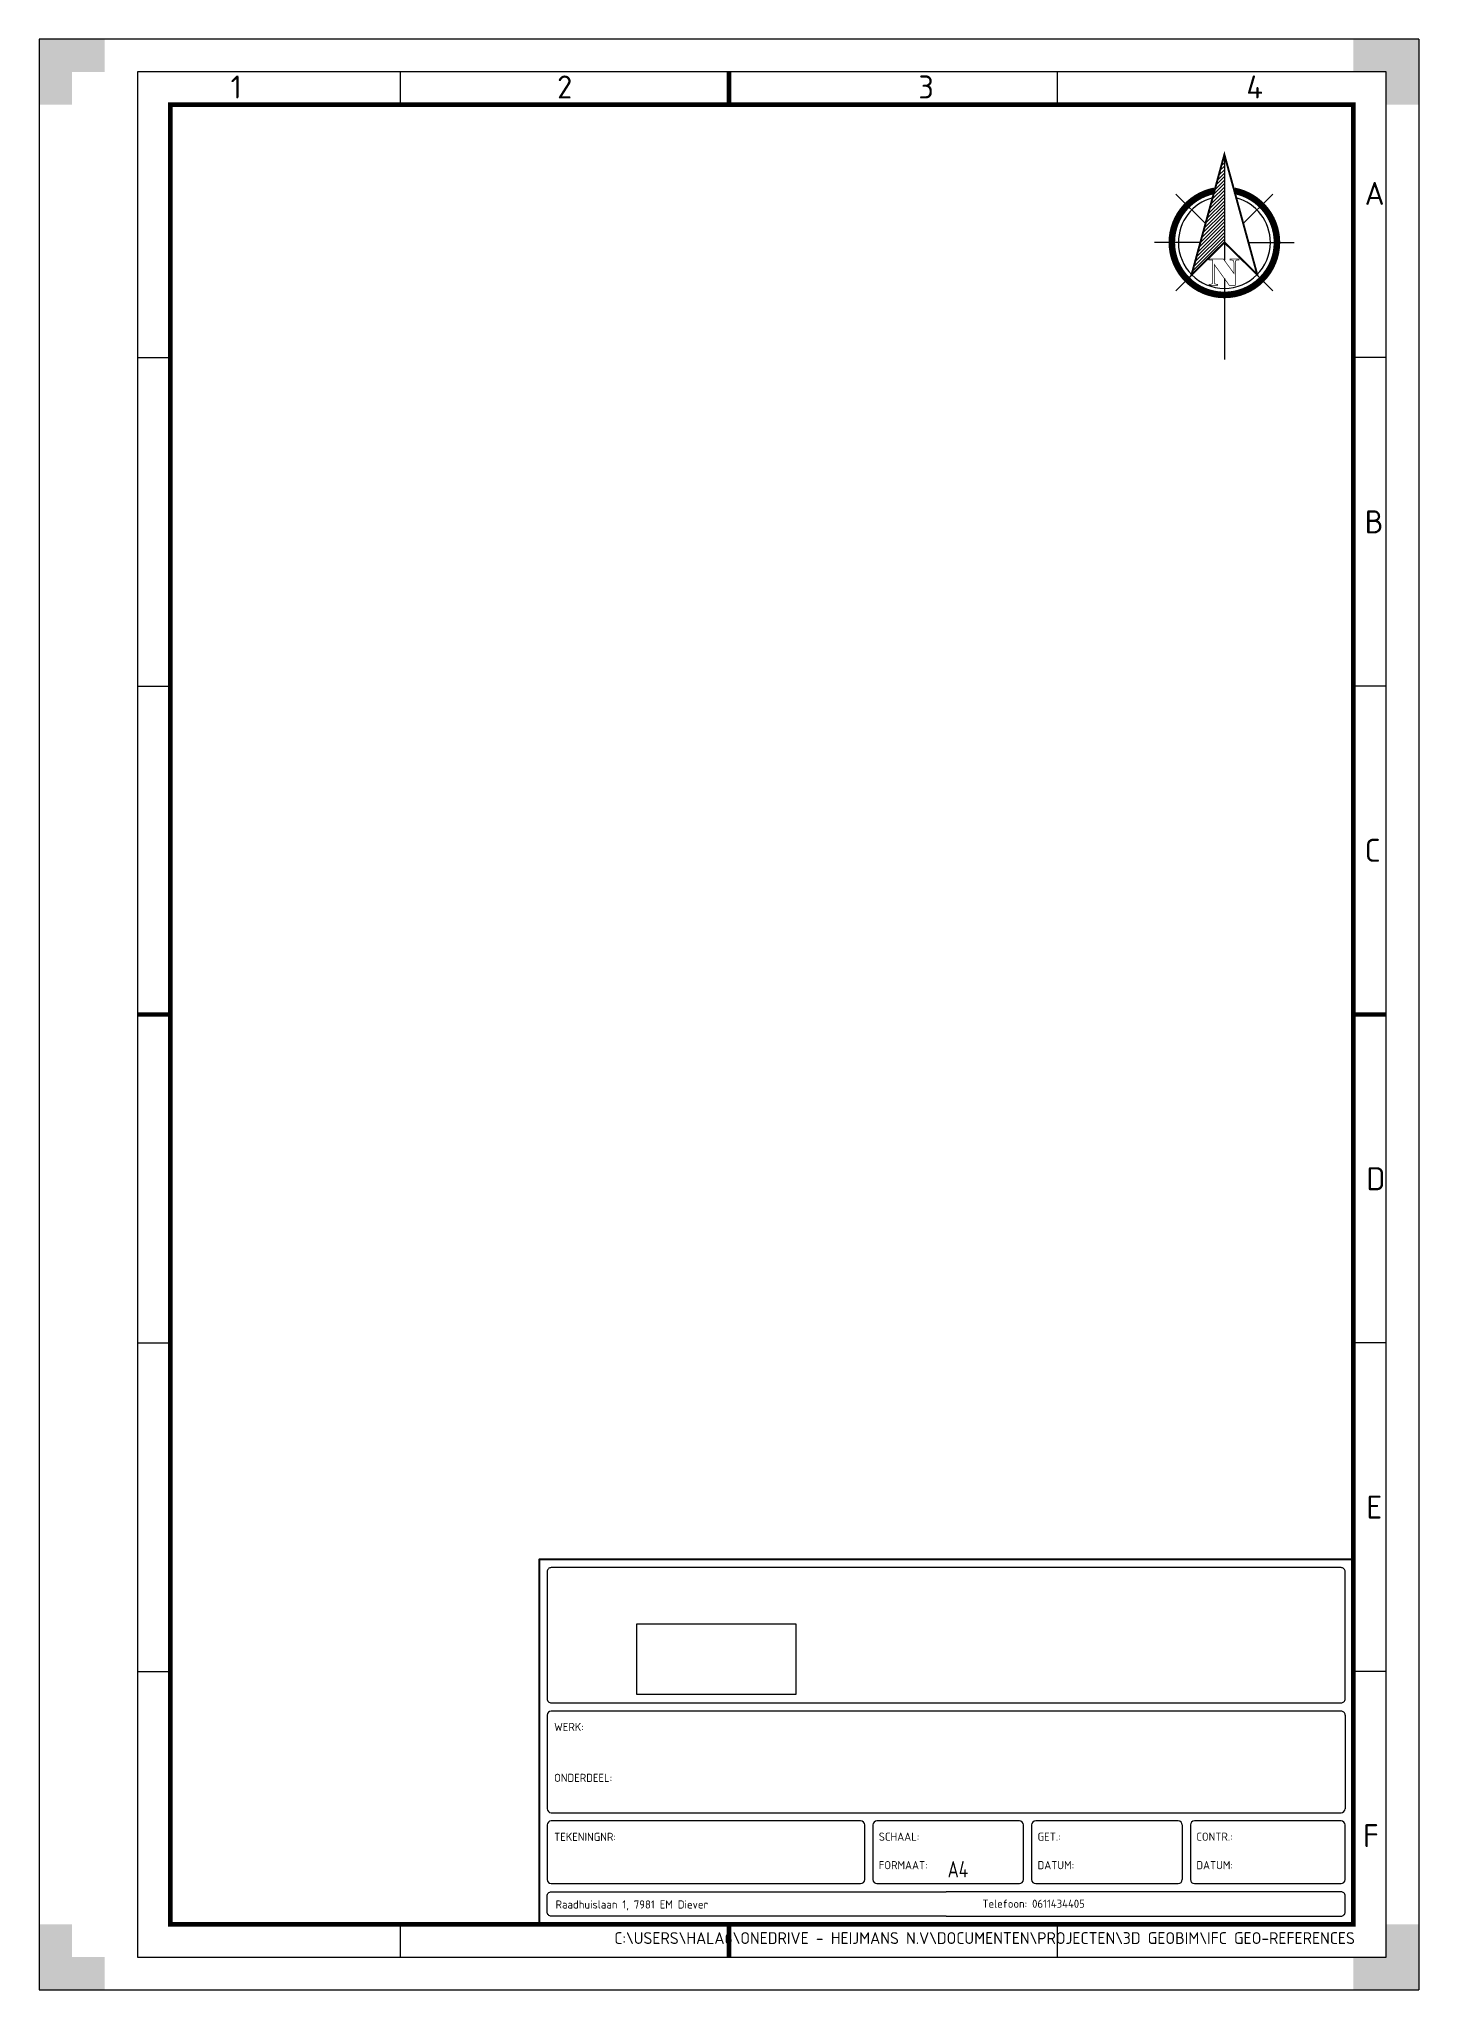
# Paper-space layout 'A4P' of a CAD drawing. Header units: metres, sheet in millimetres. Extents: x -7 to 203, y -5 to 292.
import ezdxf
from ezdxf.enums import TextEntityAlignment as Align

# ---------------------------------------------------------------- set-up
doc = ezdxf.new("R2010")
doc.units = ezdxf.units.M
doc.layers.get('0').update_dxf_attribs({"lineweight": 18})
for name, color, linetype in [('kader', 250, 'Continuous'), ('X-XX-AL-Tekenhoofd-lijnen', 7, 'Continuous'), ('X-XX-AL-Tekenhoofd-tekst', 7, 'Continuous'), ('X-XX-AL-Tekenhoofd-vlak', 7, 'Continuous')]:
    doc.layers.add(name, color=color, linetype=linetype)
for name, color, linetype, lineweight in [('X-XX-AL-TEKENBLAD-S', 7, 'Continuous', 25), ('X-XX-AL-TEKENBLAD_KADER-G', 7, 'Continuous', 25), ('X-XX-AL-TEKENBLAD_KADER_AFSNIJMARKERING-G', 7, 'Continuous', 25), ('X-XX-AL-TEKENBLAD_KADER_CENTERMARKERING-G', 7, 'Continuous', 25), ('X-XX-AL-TEKENBLAD_KADER_ROOSTERVERDELING-G', 7, 'Continuous', 25), ('X-XX-AL-TEKENBLAD_KADER_ROOSTERVERDELING-T35', 7, 'Continuous', 35), ('X-XX-AL-TEKENBLAD_TITELBLOK-T', 7, 'Continuous', 25)]:
    doc.layers.add(name, color=color, linetype=linetype, lineweight=lineweight)
doc.styles.add('arial', font='NLCS-ISO.ttf')
doc.styles.add('isocp', font='NLCS-ISO.ttf', dxfattribs={"width": 0.8})
doc.styles.add('NLCS-ISO', font='NLCS-ISO.ttf')
doc.styles.add('Verdana', font='NLCS-ISO.ttf')
picture_1 = doc.add_image_def('image1.png', size_in_pixel=(400, 178))

# ---------------------------------------------------------------- blocks, each defined once
blk = doc.blocks.new('*X2')
at = {"color": 0}
for p, q in [((147.15, -410.22), (147.62, -409.76)), ((147.35, -409.49), (147.62, -409.23)), ((147.55, -408.76), (147.62, -408.7)), ((146.16, -413.87), (147.62, -412.41)), ((146.36, -413.14), (147.62, -411.88)), ((146.55, -412.41), (147.62, -411.35)), ((146.75, -411.68), (147.62, -410.82)), ((146.95, -410.95), (147.62, -410.29)), ((144.96, -418.25), (147.62, -415.59)), ((145.16, -417.52), (147.62, -415.06)), ((145.36, -416.79), (147.62, -414.53)), ((145.56, -416.06), (147.62, -414)), ((145.76, -415.33), (147.62, -413.47)), ((145.96, -414.6), (147.62, -412.94)), ((143.96, -421.9), (147.62, -418.24)), ((144.16, -421.17), (147.62, -417.71)), ((144.36, -420.44), (147.62, -417.18)), ((144.56, -419.71), (147.62, -416.65)), ((144.76, -418.98), (147.62, -416.12)), ((142.76, -426.28), (147.62, -421.42)), ((142.96, -425.55), (147.62, -420.89)), ((143.16, -424.82), (147.62, -420.36)), ((143.36, -424.09), (147.62, -419.83)), ((143.56, -423.36), (147.62, -419.3)), ((143.76, -422.63), (147.62, -418.77))]:
    blk.add_line(p, q, dxfattribs=at)
blk = doc.blocks.new('Npijl12')
for p, q in [((0, 31.2), (0, 15.11)), ((-2.87, 20.7), (-7.37, 25.19)), ((2.87, 20.7), (7.37, 25.19)), ((-3.66, 17.83), (-10.62, 17.83)), ((3.66, 17.83), (10.62, 17.83)), ((-2.87, 14.95), (-7.37, 10.46)), ((2.87, 14.95), (7.37, 10.46)), ((0, 12.33), (0, 0))]:
    blk.add_line(p, q)
for points, const_width in [([(-5.01, 12.87), (0, 31.2), (5, 12.93), (0, 17.83), (-5.01, 12.87)], 0.3), ([(-1.55, 11.89), (-1.55, 11.83), (-1.54, 11.76), (-1.53, 11.7), (-1.52, 11.65), (-1.51, 11.61), (-1.49, 11.57), (-1.47, 11.54), (-1.45, 11.52), (-1.42, 11.51), (-1.39, 11.5), (-1.34, 11.48), (-1.29, 11.47), (-1.23, 11.46), (-1.16, 11.45), (-1.08, 11.44), (-1, 11.44), (-1, 11.29), (-2.34, 11.29), (-2.34, 11.44), (-2.3, 11.44), (-2.23, 11.44), (-2.16, 11.45), (-2.09, 11.46), (-2.04, 11.47), (-1.99, 11.48), (-1.95, 11.5), (-1.91, 11.51), (-1.88, 11.52), (-1.86, 11.54), (-1.83, 11.57), (-1.81, 11.61), (-1.8, 11.65), (-1.78, 11.7), (-1.77, 11.75), (-1.76, 11.82), (-1.76, 11.88), (-1.76, 15.16), (-2.34, 15.16), (-2.34, 15.32), (-0.16, 15.32), (1.44, 13.12), (1.44, 14.69), (1.44, 14.76), (1.43, 14.82), (1.42, 14.88), (1.41, 14.93), (1.4, 14.98), (1.38, 15.02), (1.36, 15.04), (1.34, 15.06), (1.31, 15.09), (1.27, 15.11), (1.22, 15.12), (1.17, 15.14), (1.11, 15.15), (1.04, 15.16), (0.97, 15.16), (0.89, 15.16), (0.87, 15.16), (0.87, 15.32), (2.21, 15.32), (2.21, 15.16), (2.17, 15.16), (2.09, 15.16), (2.03, 15.16), (1.97, 15.15), (1.91, 15.14), (1.86, 15.13), (1.82, 15.11), (1.78, 15.1), (1.76, 15.08), (1.74, 15.05), (1.72, 15.02), (1.7, 14.98), (1.68, 14.94), (1.67, 14.89), (1.66, 14.82), (1.66, 14.76), (1.66, 14.69), (1.66, 11.29), (0.75, 11.29), (-1.55, 14.49), (-1.55, 11.89), (-1.55, 11.89)], 0.1)]:
    blk.add_lwpolyline(points, dxfattribs=dict(const_width=const_width))
at = {"const_width": 1}
for points in [[(-8, 17.83, 1), (8, 17.83, 0.359415), (1.52, 25.68, 1)], [(-1.52, 25.68, 0.359415), (-8, 17.83, 1)]]:
    blk.add_lwpolyline(points, format="xyb", dxfattribs=at)
for start, end in [(105.027, 180), (0, 74.973), (180, 0)]:
    blk.add_arc((0, 17.83), 7, start, end)
blk.add_blockref('*X2', (-147.62, 439.72))
blk = doc.blocks.new('SAL-TEKENBLAD_A4-SO')
at = {"layer": 'X-XX-AL-TEKENBLAD_KADER_AFSNIJMARKERING-G'}
for points in [[(10, 297), (0, 297), (0, 287), (5, 287), (5, 292), (10, 292)], [(210, 287), (210, 297), (200, 297), (200, 292), (205, 292), (205, 287)], [(0, 10), (0, 0), (10, 0), (10, 5), (5, 5), (5, 10)], [(200, 0), (210, 0), (210, 10), (205, 10), (205, 5), (200, 5)]]:
    blk.add_hatch(color=256, dxfattribs=at).paths.add_polyline_path(points)
at = {"layer": 'X-XX-AL-TEKENBLAD_KADER-G'}
for p, q in [((210, 297), (0, 297)), ((0, 297), (0, 0)), ((210, 297), (210, 0)), ((0, 0), (210, 0))]:
    blk.add_line(p, q, dxfattribs=at)
at = {"layer": 'X-XX-AL-TEKENBLAD_KADER-G', "const_width": 0.7, "flags": 128}
blk.add_lwpolyline([(20, 10), (200, 10), (200, 287), (20, 287)], close=True, dxfattribs=at)
at = {"layer": 'X-XX-AL-TEKENBLAD_KADER_CENTERMARKERING-G', "const_width": 0.7, "flags": 128}
for points in [[(105, 292), (105.02, 287)], [(15, 148.5), (20.17, 148.5)], [(205, 148.5), (200, 148.5)], [(105, 5), (105, 9.98)]]:
    blk.add_lwpolyline(points, dxfattribs=at)
at = {"layer": 'X-XX-AL-TEKENBLAD_KADER_ROOSTERVERDELING-G'}
for p, q in [((205, 292), (15, 292)), ((15, 292), (15, 5)), ((55, 287), (55, 292)), ((155, 287), (155, 292)), ((205, 5), (205, 292)), ((15, 248.5), (20, 248.5)), ((205, 248.5), (200, 248.5)), ((15, 198.5), (20, 198.5)), ((205, 198.5), (200, 198.5)), ((15, 98.5), (20, 98.5)), ((205, 98.5), (200, 98.5)), ((15, 48.5), (20, 48.5)), ((205, 48.5), (200, 48.5)), ((55, 5), (55, 10)), ((155, 5), (155, 10)), ((15, 5), (205, 5))]:
    blk.add_line(p, q, dxfattribs=at)
at = {"layer": 'X-XX-AL-TEKENBLAD_KADER_ROOSTERVERDELING-T35', "lineweight": 35, "style": 'NLCS-ISO'}
for s, p in [('1', (30, 286.9)), ('2', (80, 286.9)), ('3', (135, 286.9)), ('4', (185, 286.9))]:
    blk.add_text(s, height=3.5, dxfattribs=at).set_placement(p, align=Align.BOTTOM_CENTER)
for s, p in [('A', (201.75, 273.5)), ('B', (201.75, 223.5)), ('C', (201.75, 173.5)), ('D', (202, 123.5)), ('E', (202, 73.5)), ('F', (201.5, 23.5))]:
    blk.add_text(s, height=3.5, dxfattribs=at).set_placement(p, align=Align.MIDDLE_LEFT)
blk = doc.blocks.new('new kader A4')
at = {"layer": 'X-XX-AL-Tekenhoofd-lijnen', "lineweight": 25}
for p, q in [((-198, 51.4), (-198, 28.4)), ((-3, 52.4), (-197, 52.4)), ((-2, 51.4), (-2, 28.4)), ((-198, 24.4), (-198, 11)), ((-197, 27.4), (-3, 27.4)), ((-184, 25.4), (-197, 25.4)), ((-121, 25.4), (-184, 25.4)), ((-120, 11), (-120, 24.4)), ((-118, 24.4), (-118, 11)), ((-104.5, 25.4), (-117, 25.4)), ((-82, 25.4), (-104.5, 25.4)), ((-81, 11), (-81, 24.4)), ((-79, 24.4), (-79, 11)), ((-65.5, 25.4), (-78, 25.4)), ((-43, 25.4), (-65.5, 25.4)), ((-42, 24.4), (-42, 11)), ((-40, 24.4), (-40, 11)), ((-26, 25.4), (-39, 25.4)), ((-3, 25.4), (-26, 25.4)), ((-2, 11), (-2, 24.4)), ((-197, 10), (-121, 10)), ((-117, 10), (-104.5, 10)), ((-104.5, 10), (-82, 10)), ((-78, 10), (-65.5, 10)), ((-65.5, 10), (-43, 10)), ((-39, 10), (-26, 10)), ((-26, 10), (-3, 10))]:
    blk.add_line(p, q, dxfattribs=at)
at = {"layer": 'X-XX-AL-Tekenhoofd-lijnen', "color": 7, "linetype": 'Continuous', "lineweight": 25}
blk.add_line((-200, 0), (0, 0), dxfattribs=at)
at = {"layer": 'X-XX-AL-Tekenhoofd-lijnen', "lineweight": 40}
blk.add_lwpolyline([(0, 89.64), (-200, 89.64), (-200, 0), (0, 0)], close=True, dxfattribs=at)
at = {"layer": 'X-XX-AL-Tekenhoofd-lijnen', "lineweight": 25}
blk.add_lwpolyline([(-197, 54.4), (-3, 54.4, 0.414214), (-2, 55.4), (-2, 86.64, 0.414214), (-3, 87.64), (-197, 87.64, 0.414214), (-198, 86.64), (-198, 55.4, 0.414214)], format="xyb", close=True, dxfattribs=at)
for points in [[(-100, 2), (-197, 2, -0.414214), (-198, 3), (-198, 7, -0.414214), (-197, 8), (-100, 8)], [(-100, 2), (-3, 2, 0.414214), (-2, 3), (-2, 7, 0.414214), (-3, 8), (-100, 8)]]:
    blk.add_lwpolyline(points, format="xyb", dxfattribs=at)
for centre, start, end in [((-197, 51.4), 90, 180), ((-3, 51.4), 359.9999, 90), ((-197, 28.4), 180, 270), ((-197, 24.4), 90, 180), ((-121, 24.4), 0, 90), ((-117, 24.4), 90, 180), ((-82, 24.4), 0, 90), ((-78, 24.4), 90, 180), ((-43, 24.4), 0, 90), ((-39, 24.4), 90, 180), ((-3, 28.4), 270, 359.9999), ((-3, 24.4), 0, 90), ((-197, 11), 180, 270), ((-121, 11), 270, 0), ((-117, 11), 180, 270), ((-82, 11), 270, 0), ((-78, 11), 180, 270), ((-43, 11), 270, 0), ((-39, 11), 180, 270), ((-3, 11), 270, 0)]:
    blk.add_arc(centre, 1, start, end, dxfattribs=at)
at = {"style": 'Verdana'}
for tag, p, height in [('WERK', (-176.2, 43.45), 7), ('ONDERDEEL', (-176.19, 30.53), 7), ('NAAM', (-77.54, 20.53), 4), ('SCHAAL', (-99.65, 18.53), 4), ('CONTR', (-23.65, 18.53), 4), ('TEKENINGNR', (-194.56, 11.63), 4), ('FORMAAT', (-99.65, 11.53), 4), ('DATUM', (-65.12, 12.53), 4), ('DATUMCONTR', (-28.49, 12.53), 4)]:
    blk.add_attdef(tag, p, '', height=height, dxfattribs=at)
at = {"layer": 'X-XX-AL-Tekenhoofd-tekst', "linetype": 'Continuous', "style": 'isocp'}
for s, p in [('WERK:', (-196.28, 47.49)), ('ONDERDEEL:', (-196.28, 34.99)), ('TEKENINGNR:', (-196.28, 20.49)), ('SCHAAL:', (-116.54, 20.53)), ('GET.:', (-77.54, 20.53)), ('CONTR.:', (-38.54, 20.53)), ('FORMAAT:', (-116.54, 13.53)), ('DATUM:', (-77.54, 13.53)), ('DATUM:', (-38.54, 13.53)), ('Raadhuislaan 1, 7981 EM Diever', (-195.93, 3.87)), (' Telefoon: 0611434405', (-92.31, 4.05))]:
    blk.add_text(s, height=2, rotation=360, dxfattribs=at).set_placement(p)
image = blk.add_image(picture_1, insert=(-175.95, 56.46), size_in_units=(39, 17.36))
image.dxf.flags = 7

psp = doc.layouts.new('A4P')

# ---------------------------------------------------------------- block references
at = {"layer": 'kader'}
psp.add_blockref('Npijl12', (173.6, 243.19), dxfattribs=at)
at = {"layer": 'X-XX-AL-TEKENBLAD-S'}
psp.add_blockref('SAL-TEKENBLAD_A4-SO', (-6.79, -5.02), dxfattribs=at)
at = {"layer": 'X-XX-AL-Tekenhoofd-vlak'}
ref = psp.add_blockref('new kader A4', (193.21, 4.98), dxfattribs=dict(at, xscale=0.6195512263498296, yscale=0.6195512263498296, zscale=0.6195512263498296))
ref.add_attrib('FORMAAT', 'A4', (131.48, 12.12), dxfattribs={"layer": '0', "height": 2.478, "style": 'isocp', "width": 0.8})

# ---------------------------------------------------------------- texts
at = {"layer": 'X-XX-AL-TEKENBLAD_TITELBLOK-T', "insert": (193.46, 2.88), "char_height": 1.8, "attachment_point": 6, "style": 'arial'}
psp.add_mtext('C:\\\\USERS\\\\HALA6\\\\ONEDRIVE - HEIJMANS N.V\\\\DOCUMENTEN\\\\PROJECTEN\\\\3D GEOBIM\\\\IFC GEO-REFERENCES', dxfattribs=at)

doc.saveas('drawing.dxf')
